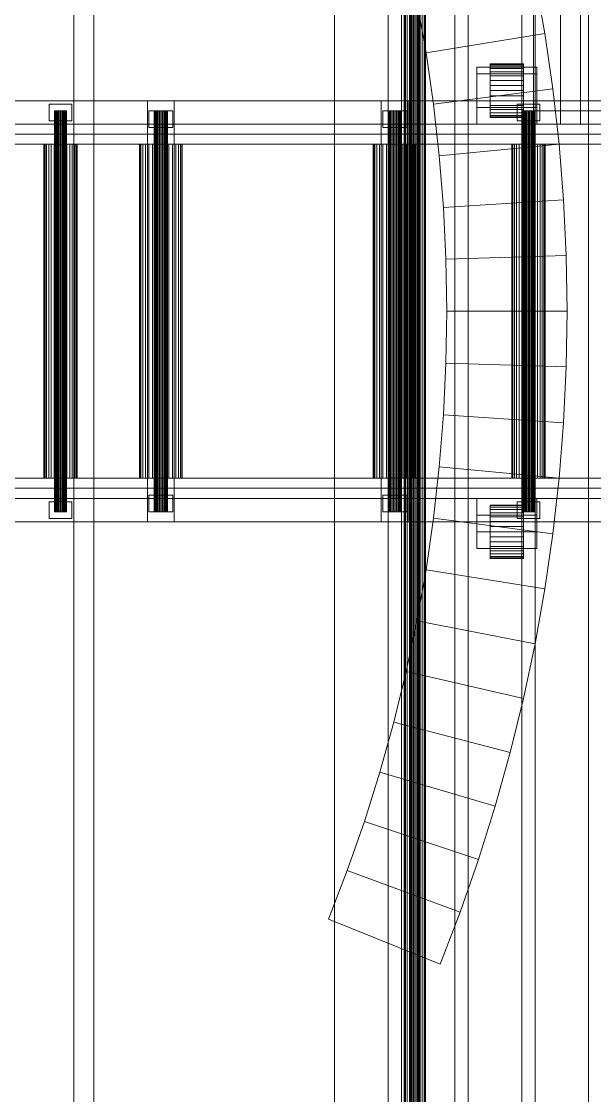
# Model space of a CAD drawing. Header units: millimetres. Extents: x -2500 to 58855, y -53268 to 6837.
# Drawn here: x 39009 to 39866, y -19173 to -17567 of the extents above; entities that cross this region are included whole.
import ezdxf

# ---------------------------------------------------------------- set-up
doc = ezdxf.new("R2010")
doc.units = ezdxf.units.MM
doc.layers.add('superior_secador', color=7, linetype='Continuous', lineweight=0)

msp = doc.modelspace()

# ---------------------------------------------------------------- linework, layer by layer
at = {"layer": 'superior_secador'}
for p, q in [((39477.116, -19700), (39477.116, -16300)), ((39557.116, -16300), (39557.116, -19700)), ((39577.116, -19700), (39577.116, -16300)), ((39657.116, -16300), (39657.116, -19700)), ((39677.116, -19700), (39677.116, -16300)), ((39757.116, -16300), (39757.116, -19700)), ((39777.116, -19700), (39777.116, -16300)), ((39857.116, -16300), (39857.116, -19700)), ((39117.116, -16625), (39117.116, -19375)), ((39589.116, -16680), (39589.116, -19320)), ((39589.388, -16680), (39589.388, -19320)), ((39590.188, -16680), (39590.188, -19320)), ((39591.459, -16680), (39591.459, -19320)), ((39593.116, -16680), (39593.116, -19320)), ((39595.045, -16680), (39595.045, -19320)), ((39597.116, -16680), (39597.116, -19320)), ((39599.186, -16680), (39599.186, -19320)), ((39601.116, -16680), (39601.116, -19320)), ((39602.773, -16680), (39602.773, -19320)), ((39604.044, -16680), (39604.044, -19320)), ((39604.843, -16680), (39604.843, -19320)), ((39605.116, -19320), (39605.116, -16680)), ((39087.116, -19250), (39087.116, -16750)), ((39117.116, -16750), (39117.116, -19250)), ((39581.116, -16750), (39581.116, -19250)), ((39581.661, -16750), (39581.661, -19250)), ((39583.259, -16750), (39583.259, -19250)), ((39585.802, -16750), (39585.802, -19250)), ((39589.116, -16750), (39589.116, -19250)), ((39592.975, -16750), (39592.975, -19250)), ((39597.116, -16750), (39597.116, -19250)), ((39601.257, -16750), (39601.257, -19250)), ((39605.116, -16750), (39605.116, -19250)), ((39608.43, -16750), (39608.43, -19250)), ((39610.972, -16750), (39610.972, -19250)), ((39612.571, -16750), (39612.571, -19250)), ((39613.116, -19250), (39613.116, -16750)), ((39775.002, -17700), (39775.002, -17370)), ((39815.002, -17720), (39815.002, -17370)), ((39845.002, -17370), (39845.002, -17720)), ((39791.697, -17584.546), (39777.088, -17502.392)), ((39600.395, -17536.737), (39613.996, -17613.221)), ((39791.697, -17584.546), (39613.996, -17613.221)), ((39803.67, -17667.125), (39791.697, -17584.546)), ((39613.996, -17613.221), (39625.143, -17690.101)), ((39690.002, -17720), (39690.002, -17635)), ((39690.002, -17635), (39780.002, -17635)), ((39710.002, -17630.769), (39710.002, -17630)), ((39760.002, -17630), (39710.002, -17630)), ((39710.002, -17630.769), (39710.002, -17633.045)), ((39710.002, -17630.769), (39760.002, -17630.769)), ((39710.002, -17633.045), (39710.002, -17636.741)), ((39710.002, -17633.045), (39760.002, -17633.045)), ((39710.002, -17636.741), (39710.002, -17641.716)), ((39710.002, -17636.741), (39760.002, -17636.741)), ((39710.002, -17641.716), (39710.002, -17647.777)), ((39710.002, -17641.716), (39760.002, -17641.716)), ((39760.002, -17630), (39760.002, -17630.769)), ((39760.002, -17630.769), (39760.002, -17633.045)), ((39760.002, -17633.045), (39760.002, -17636.741)), ((39760.002, -17636.741), (39760.002, -17641.716)), ((39760.002, -17641.716), (39760.002, -17647.777)), ((39780.002, -17635), (39780.002, -17720)), ((39690.002, -17695), (39690.002, -17645)), ((39690.002, -17645), (39780.002, -17645)), ((39710.002, -17647.777), (39710.002, -17654.693)), ((39710.002, -17647.777), (39760.002, -17647.777)), ((39710.002, -17654.693), (39710.002, -17662.196)), ((39710.002, -17654.693), (39760.002, -17654.693)), ((39760.002, -17647.777), (39760.002, -17654.693)), ((39760.002, -17654.693), (39760.002, -17662.196)), ((39780.002, -17645), (39780.002, -17695)), ((39803.67, -17667.125), (39625.143, -17690.101)), ((39710.002, -17662.196), (39710.002, -17670)), ((39710.002, -17662.196), (39760.002, -17662.196)), ((39710.002, -17670), (39710.002, -17677.804)), ((39710.002, -17670), (39760.002, -17670)), ((39760.002, -17662.196), (39760.002, -17670)), ((39760.002, -17670), (39760.002, -17677.804)), ((39812.996, -17750.045), (39803.67, -17667.125)), ((37617.116, -17685), (40285.002, -17685)), ((39050.116, -17715), (39050.116, -17690)), ((39050.116, -17690), (39084.116, -17690)), ((39084.116, -17690), (39084.116, -17715)), ((39197.116, -18315), (39197.116, -17685)), ((39197.116, -17685), (39237.116, -17685)), ((39237.116, -17685), (39237.116, -18315)), ((39547.116, -18315), (39547.116, -17685)), ((39547.116, -17685), (39587.116, -17685)), ((39587.116, -17685), (39587.116, -18315)), ((39625.143, -17690.101), (39633.824, -17767.297)), ((39710.002, -17677.804), (39710.002, -17685.307)), ((39710.002, -17677.804), (39760.002, -17677.804)), ((39710.002, -17685.307), (39710.002, -17692.223)), ((39710.002, -17685.307), (39760.002, -17685.307)), ((39710.002, -17692.223), (39710.002, -17698.284)), ((39710.002, -17692.223), (39760.002, -17692.223)), ((39750.116, -17715), (39750.116, -17690)), ((39750.116, -17690), (39784.116, -17690)), ((39760.002, -17677.804), (39760.002, -17685.307)), ((39760.002, -17685.307), (39760.002, -17692.223)), ((39760.002, -17692.223), (39760.002, -17698.284)), ((39784.116, -17690), (39784.116, -17715)), ((39058.289, -17700), (39058.116, -17700)), ((39058.116, -17700), (39058.116, -18300)), ((39058.801, -17700), (39058.289, -17700)), ((39058.289, -17700), (39058.289, -18300)), ((39059.633, -17700), (39058.801, -17700)), ((39058.801, -17700), (39058.801, -18300)), ((39060.752, -17700), (39059.633, -17700)), ((39059.633, -17700), (39059.633, -18300)), ((39062.116, -17700), (39060.752, -17700)), ((39060.752, -17700), (39060.752, -18300)), ((39063.672, -17700), (39062.116, -17700)), ((39062.116, -17700), (39062.116, -18300)), ((39065.36, -17700), (39063.672, -17700)), ((39063.672, -17700), (39063.672, -18300)), ((39067.116, -17700), (39065.36, -17700)), ((39065.36, -17700), (39065.36, -18300)), ((39068.872, -17700), (39067.116, -17700)), ((39067.116, -17700), (39067.116, -18300)), ((39070.56, -17700), (39068.872, -17700)), ((39068.872, -17700), (39068.872, -18300)), ((39072.116, -17700), (39070.56, -17700)), ((39070.56, -17700), (39070.56, -18300)), ((39073.48, -17700), (39072.116, -17700)), ((39072.116, -17700), (39072.116, -18300)), ((39074.599, -17700), (39073.48, -17700)), ((39073.48, -17700), (39073.48, -18300)), ((39075.431, -17700), (39074.599, -17700)), ((39074.599, -17700), (39074.599, -18300)), ((39075.943, -17700), (39075.431, -17700)), ((39075.431, -17700), (39075.431, -18300)), ((39075.943, -17700), (39076.116, -17700)), ((39075.943, -17700), (39075.943, -18300)), ((39076.116, -18300), (39076.116, -17700)), ((39199.116, -17725), (39199.116, -17700)), ((39199.116, -17700), (39235.116, -17700)), ((39207.308, -17700), (39207.116, -17700)), ((39207.116, -17700), (39207.116, -18300)), ((39207.877, -17700), (39207.308, -17700)), ((39207.308, -17700), (39207.308, -18300)), ((39208.801, -17700), (39207.877, -17700)), ((39207.877, -17700), (39207.877, -18300)), ((39210.045, -17700), (39208.801, -17700)), ((39208.801, -17700), (39208.801, -18300)), ((39211.56, -17700), (39210.045, -17700)), ((39210.045, -17700), (39210.045, -18300)), ((39213.289, -17700), (39211.56, -17700)), ((39211.56, -17700), (39211.56, -18300)), ((39215.165, -17700), (39213.289, -17700)), ((39213.289, -17700), (39213.289, -18300)), ((39217.116, -17700), (39215.165, -17700)), ((39215.165, -17700), (39215.165, -18300)), ((39219.067, -17700), (39217.116, -17700)), ((39217.116, -17700), (39217.116, -18300)), ((39220.943, -17700), (39219.067, -17700)), ((39219.067, -17700), (39219.067, -18300)), ((39222.672, -17700), (39220.943, -17700)), ((39220.943, -17700), (39220.943, -18300)), ((39224.187, -17700), (39222.672, -17700)), ((39222.672, -17700), (39222.672, -18300)), ((39225.431, -17700), (39224.187, -17700)), ((39224.187, -17700), (39224.187, -18300)), ((39226.355, -17700), (39225.431, -17700)), ((39225.431, -17700), (39225.431, -18300)), ((39226.924, -17700), (39226.355, -17700)), ((39226.355, -17700), (39226.355, -18300)), ((39226.924, -17700), (39227.116, -17700)), ((39226.924, -17700), (39226.924, -18300)), ((39227.116, -18300), (39227.116, -17700)), ((39235.116, -17700), (39235.116, -17725)), ((39549.116, -17725), (39549.116, -17700)), ((39549.116, -17700), (39585.116, -17700)), ((39557.308, -17700), (39557.116, -17700)), ((39557.116, -17700), (39557.116, -18300)), ((39557.877, -17700), (39557.308, -17700)), ((39557.308, -17700), (39557.308, -18300)), ((39558.801, -17700), (39557.877, -17700)), ((39557.877, -17700), (39557.877, -18300)), ((39560.045, -17700), (39558.801, -17700)), ((39558.801, -17700), (39558.801, -18300)), ((39561.56, -17700), (39560.045, -17700)), ((39560.045, -17700), (39560.045, -18300)), ((39563.289, -17700), (39561.56, -17700)), ((39561.56, -17700), (39561.56, -18300)), ((39565.165, -17700), (39563.289, -17700)), ((39563.289, -17700), (39563.289, -18300)), ((39567.116, -17700), (39565.165, -17700)), ((39565.165, -17700), (39565.165, -18300)), ((39569.067, -17700), (39567.116, -17700)), ((39567.116, -17700), (39567.116, -18300)), ((39570.943, -17700), (39569.067, -17700)), ((39569.067, -17700), (39569.067, -18300)), ((39572.672, -17700), (39570.943, -17700)), ((39570.943, -17700), (39570.943, -18300)), ((39574.187, -17700), (39572.672, -17700)), ((39572.672, -17700), (39572.672, -18300)), ((39575.431, -17700), (39574.187, -17700)), ((39574.187, -17700), (39574.187, -18300)), ((39576.355, -17700), (39575.431, -17700)), ((39575.431, -17700), (39575.431, -18300)), ((39576.924, -17700), (39576.355, -17700)), ((39576.355, -17700), (39576.355, -18300)), ((39576.924, -17700), (39577.116, -17700)), ((39576.924, -17700), (39576.924, -18300)), ((39577.116, -18300), (39577.116, -17700)), ((39585.116, -17700), (39585.116, -17725)), ((39780.002, -17695), (39690.002, -17695)), ((39710.002, -17698.284), (39710.002, -17703.259)), ((39710.002, -17698.284), (39760.002, -17698.284)), ((39710.002, -17703.259), (39710.002, -17706.955)), ((39710.002, -17703.259), (39760.002, -17703.259)), ((39710.002, -17706.955), (39710.002, -17709.231)), ((39710.002, -17706.955), (39760.002, -17706.955)), ((39758.289, -17700), (39758.116, -17700)), ((39758.116, -17700), (39758.116, -18300)), ((39758.801, -17700), (39758.289, -17700)), ((39758.289, -17700), (39758.289, -18300)), ((39759.633, -17700), (39758.801, -17700)), ((39758.801, -17700), (39758.801, -18300)), ((39760.752, -17700), (39759.633, -17700)), ((39759.633, -17700), (39759.633, -18300)), ((39760.002, -17698.284), (39760.002, -17703.259)), ((39760.002, -17703.259), (39760.002, -17706.955)), ((39760.002, -17706.955), (39760.002, -17709.231)), ((39762.116, -17700), (39760.752, -17700)), ((39760.752, -17700), (39760.752, -18300)), ((39763.672, -17700), (39762.116, -17700)), ((39762.116, -17700), (39762.116, -18300)), ((39765.36, -17700), (39763.672, -17700)), ((39763.672, -17700), (39763.672, -18300)), ((39767.116, -17700), (39765.36, -17700)), ((39765.36, -17700), (39765.36, -18300)), ((39768.872, -17700), (39767.116, -17700)), ((39767.116, -17700), (39767.116, -18300)), ((39770.56, -17700), (39768.872, -17700)), ((39768.872, -17700), (39768.872, -18300)), ((39772.116, -17700), (39770.56, -17700)), ((39770.56, -17700), (39770.56, -18300)), ((39773.48, -17700), (39772.116, -17700)), ((39772.116, -17700), (39772.116, -18300)), ((39774.599, -17700), (39773.48, -17700)), ((39773.48, -17700), (39773.48, -18300)), ((39775.431, -17700), (39774.599, -17700)), ((39774.599, -17700), (39774.599, -18300)), ((40225.002, -17700), (39775.002, -17700)), ((39775.943, -17700), (39775.431, -17700)), ((39775.431, -17700), (39775.431, -18300)), ((39775.943, -17700), (39776.116, -17700)), ((39775.943, -17700), (39775.943, -18300)), ((39776.116, -18300), (39776.116, -17700)), ((37267.116, -17720), (40135.002, -17720)), ((40285.002, -17720), (37617.116, -17720)), ((39084.116, -17715), (39050.116, -17715)), ((39235.116, -17725), (39199.116, -17725)), ((39585.116, -17725), (39549.116, -17725)), ((39780.002, -17720), (39690.002, -17720)), ((39710.002, -17709.231), (39710.002, -17710)), ((39710.002, -17709.231), (39760.002, -17709.231)), ((39710.002, -17710), (39760.002, -17710)), ((39784.116, -17715), (39750.116, -17715)), ((39760.002, -17709.231), (39760.002, -17710)), ((39845.002, -17720), (39815.002, -17720)), ((40135.002, -17735), (37267.116, -17735)), ((37217.116, -17750), (40185.002, -17750)), ((39042.596, -17750), (39042.116, -17750)), ((39042.116, -17750), (39042.116, -18250)), ((39044.019, -17750), (39042.596, -17750)), ((39042.596, -17750), (39042.596, -18250)), ((39046.329, -17750), (39044.019, -17750)), ((39044.019, -17750), (39044.019, -18250)), ((39049.438, -17750), (39046.329, -17750)), ((39046.329, -17750), (39046.329, -18250)), ((39053.227, -17750), (39049.438, -17750)), ((39049.438, -17750), (39049.438, -18250)), ((39057.549, -17750), (39053.227, -17750)), ((39053.227, -17750), (39053.227, -18250)), ((39062.239, -17750), (39057.549, -17750)), ((39057.549, -17750), (39057.549, -18250)), ((39067.116, -17750), (39062.239, -17750)), ((39062.239, -17750), (39062.239, -18250)), ((39071.993, -17750), (39067.116, -17750)), ((39067.116, -17750), (39067.116, -18250)), ((39076.683, -17750), (39071.993, -17750)), ((39071.993, -17750), (39071.993, -18250)), ((39081.005, -17750), (39076.683, -17750)), ((39076.683, -17750), (39076.683, -18250)), ((39084.794, -17750), (39081.005, -17750)), ((39081.005, -17750), (39081.005, -18250)), ((39087.903, -17750), (39084.794, -17750)), ((39084.794, -17750), (39084.794, -18250)), ((39090.213, -17750), (39087.903, -17750)), ((39087.903, -17750), (39087.903, -18250)), ((39091.635, -17750), (39090.213, -17750)), ((39090.213, -17750), (39090.213, -18250)), ((39091.635, -17750), (39092.116, -17750)), ((39091.635, -17750), (39091.635, -18250)), ((39092.116, -18250), (39092.116, -17750)), ((39185.731, -17750), (39185.116, -17750)), ((39185.116, -17750), (39185.116, -18250)), ((39187.552, -17750), (39185.731, -17750)), ((39185.731, -17750), (39185.731, -18250)), ((39190.509, -17750), (39187.552, -17750)), ((39187.552, -17750), (39187.552, -18250)), ((39194.488, -17750), (39190.509, -17750)), ((39190.509, -17750), (39190.509, -18250)), ((39199.338, -17750), (39194.488, -17750)), ((39194.488, -17750), (39194.488, -18250)), ((39204.87, -17750), (39199.338, -17750)), ((39199.338, -17750), (39199.338, -18250)), ((39210.873, -17750), (39204.87, -17750)), ((39204.87, -17750), (39204.87, -18250)), ((39217.116, -17750), (39210.873, -17750)), ((39210.873, -17750), (39210.873, -18250)), ((39223.359, -17750), (39217.116, -17750)), ((39217.116, -17750), (39217.116, -18250)), ((39229.362, -17750), (39223.359, -17750)), ((39223.359, -17750), (39223.359, -18250)), ((39234.894, -17750), (39229.362, -17750)), ((39229.362, -17750), (39229.362, -18250)), ((39239.743, -17750), (39234.894, -17750)), ((39234.894, -17750), (39234.894, -18250)), ((39243.723, -17750), (39239.743, -17750)), ((39239.743, -17750), (39239.743, -18250)), ((39246.68, -17750), (39243.723, -17750)), ((39243.723, -17750), (39243.723, -18250)), ((39248.501, -17750), (39246.68, -17750)), ((39246.68, -17750), (39246.68, -18250)), ((39248.501, -17750), (39249.116, -17750)), ((39248.501, -17750), (39248.501, -18250)), ((39249.116, -18250), (39249.116, -17750)), ((39535.731, -17750), (39535.116, -17750)), ((39535.116, -17750), (39535.116, -18250)), ((39537.552, -17750), (39535.731, -17750)), ((39535.731, -17750), (39535.731, -18250)), ((39540.509, -17750), (39537.552, -17750)), ((39537.552, -17750), (39537.552, -18250)), ((39544.488, -17750), (39540.509, -17750)), ((39540.509, -17750), (39540.509, -18250)), ((39549.338, -17750), (39544.488, -17750)), ((39544.488, -17750), (39544.488, -18250)), ((39554.87, -17750), (39549.338, -17750)), ((39549.338, -17750), (39549.338, -18250)), ((39560.873, -17750), (39554.87, -17750)), ((39554.87, -17750), (39554.87, -18250)), ((39567.116, -17750), (39560.873, -17750)), ((39560.873, -17750), (39560.873, -18250)), ((39573.359, -17750), (39567.116, -17750)), ((39567.116, -17750), (39567.116, -18250)), ((39579.362, -17750), (39573.359, -17750)), ((39573.359, -17750), (39573.359, -18250)), ((39584.894, -17750), (39579.362, -17750)), ((39579.362, -17750), (39579.362, -18250)), ((39589.743, -17750), (39584.894, -17750)), ((39584.894, -17750), (39584.894, -18250)), ((39593.723, -17750), (39589.743, -17750)), ((39589.743, -17750), (39589.743, -18250)), ((39596.68, -17750), (39593.723, -17750)), ((39593.723, -17750), (39593.723, -18250)), ((39598.501, -17750), (39596.68, -17750)), ((39596.68, -17750), (39596.68, -18250)), ((39598.501, -17750), (39599.116, -17750)), ((39598.501, -17750), (39598.501, -18250)), ((39599.116, -18250), (39599.116, -17750)), ((39812.996, -17750.045), (39633.824, -17767.297)), ((39742.596, -17750), (39742.116, -17750)), ((39742.116, -17750), (39742.116, -18250)), ((39744.019, -17750), (39742.596, -17750)), ((39742.596, -17750), (39742.596, -18250)), ((39746.329, -17750), (39744.019, -17750)), ((39744.019, -17750), (39744.019, -18250)), ((39749.438, -17750), (39746.329, -17750)), ((39746.329, -17750), (39746.329, -18250)), ((39753.227, -17750), (39749.438, -17750)), ((39749.438, -17750), (39749.438, -18250)), ((39757.549, -17750), (39753.227, -17750)), ((39753.227, -17750), (39753.227, -18250)), ((39762.239, -17750), (39757.549, -17750)), ((39757.549, -17750), (39757.549, -18250)), ((39767.116, -17750), (39762.239, -17750)), ((39762.239, -17750), (39762.239, -18250)), ((39771.993, -17750), (39767.116, -17750)), ((39767.116, -17750), (39767.116, -18250)), ((39776.683, -17750), (39771.993, -17750)), ((39771.993, -17750), (39771.993, -18250)), ((39781.005, -17750), (39776.683, -17750)), ((39776.683, -17750), (39776.683, -18250)), ((39784.794, -17750), (39781.005, -17750)), ((39781.005, -17750), (39781.005, -18250)), ((39787.903, -17750), (39784.794, -17750)), ((39784.794, -17750), (39784.794, -18250)), ((39790.213, -17750), (39787.903, -17750)), ((39787.903, -17750), (39787.903, -18250)), ((39791.635, -17750), (39790.213, -17750)), ((39790.213, -17750), (39790.213, -18250)), ((39791.635, -17750), (39792.116, -17750)), ((39791.635, -17750), (39791.635, -18250)), ((39792.116, -18250), (39792.116, -17750)), ((39819.664, -17833.221), (39812.996, -17750.045)), ((39633.824, -17767.297), (39640.032, -17844.732)), ((39819.664, -17833.221), (39640.032, -17844.732)), ((39823.667, -17916.568), (39819.664, -17833.221)), ((39640.032, -17844.732), (39643.759, -17922.326)), ((39823.667, -17916.568), (39643.759, -17922.326)), ((39825.002, -18000), (39823.667, -17916.568)), ((39643.759, -17922.326), (39645.002, -18000)), ((39645.002, -18000), (39643.759, -18077.674)), ((39825.002, -18000), (39645.002, -18000)), ((39823.667, -18083.432), (39825.002, -18000)), ((39643.759, -18077.674), (39640.032, -18155.268)), ((39823.667, -18083.432), (39643.759, -18077.674)), ((39819.664, -18166.779), (39823.667, -18083.432)), ((39640.032, -18155.268), (39633.824, -18232.703)), ((39819.664, -18166.779), (39640.032, -18155.268)), ((39812.996, -18249.955), (39819.664, -18166.779)), ((39633.824, -18232.703), (39625.143, -18309.899)), ((39812.996, -18249.955), (39633.824, -18232.703)), ((40185.002, -18250), (37217.116, -18250)), ((39042.596, -18250), (39042.116, -18250)), ((39044.019, -18250), (39042.596, -18250)), ((39046.329, -18250), (39044.019, -18250)), ((39049.438, -18250), (39046.329, -18250)), ((39053.227, -18250), (39049.438, -18250)), ((39057.549, -18250), (39053.227, -18250)), ((39062.239, -18250), (39057.549, -18250)), ((39067.116, -18250), (39062.239, -18250)), ((39071.993, -18250), (39067.116, -18250)), ((39076.683, -18250), (39071.993, -18250)), ((39081.005, -18250), (39076.683, -18250)), ((39084.794, -18250), (39081.005, -18250)), ((39087.903, -18250), (39084.794, -18250)), ((39090.213, -18250), (39087.903, -18250)), ((39091.635, -18250), (39090.213, -18250)), ((39092.116, -18250), (39091.635, -18250)), ((39185.731, -18250), (39185.116, -18250)), ((39187.552, -18250), (39185.731, -18250)), ((39190.509, -18250), (39187.552, -18250)), ((39194.488, -18250), (39190.509, -18250)), ((39199.338, -18250), (39194.488, -18250)), ((39204.87, -18250), (39199.338, -18250)), ((39210.873, -18250), (39204.87, -18250)), ((39217.116, -18250), (39210.873, -18250)), ((39223.359, -18250), (39217.116, -18250)), ((39229.362, -18250), (39223.359, -18250)), ((39234.894, -18250), (39229.362, -18250)), ((39239.743, -18250), (39234.894, -18250)), ((39243.723, -18250), (39239.743, -18250)), ((39246.68, -18250), (39243.723, -18250)), ((39248.501, -18250), (39246.68, -18250)), ((39249.116, -18250), (39248.501, -18250)), ((39535.731, -18250), (39535.116, -18250)), ((39537.552, -18250), (39535.731, -18250)), ((39540.509, -18250), (39537.552, -18250)), ((39544.488, -18250), (39540.509, -18250)), ((39549.338, -18250), (39544.488, -18250)), ((39554.87, -18250), (39549.338, -18250)), ((39560.873, -18250), (39554.87, -18250)), ((39567.116, -18250), (39560.873, -18250)), ((39573.359, -18250), (39567.116, -18250)), ((39579.362, -18250), (39573.359, -18250)), ((39584.894, -18250), (39579.362, -18250)), ((39589.743, -18250), (39584.894, -18250)), ((39593.723, -18250), (39589.743, -18250)), ((39596.68, -18250), (39593.723, -18250)), ((39598.501, -18250), (39596.68, -18250)), ((39599.116, -18250), (39598.501, -18250)), ((39742.596, -18250), (39742.116, -18250)), ((39744.019, -18250), (39742.596, -18250)), ((39746.329, -18250), (39744.019, -18250)), ((39749.438, -18250), (39746.329, -18250)), ((39753.227, -18250), (39749.438, -18250)), ((39757.549, -18250), (39753.227, -18250)), ((39762.239, -18250), (39757.549, -18250)), ((39767.116, -18250), (39762.239, -18250)), ((39771.993, -18250), (39767.116, -18250)), ((39776.683, -18250), (39771.993, -18250)), ((39781.005, -18250), (39776.683, -18250)), ((39784.794, -18250), (39781.005, -18250)), ((39787.903, -18250), (39784.794, -18250)), ((39790.213, -18250), (39787.903, -18250)), ((39791.635, -18250), (39790.213, -18250)), ((39792.116, -18250), (39791.635, -18250)), ((39803.67, -18332.875), (39812.996, -18249.955)), ((37267.116, -18265), (40135.002, -18265)), ((40135.002, -18280), (37267.116, -18280)), ((37617.116, -18280), (40285.002, -18280)), ((39050.116, -18310), (39050.116, -18285)), ((39050.116, -18285), (39084.116, -18285)), ((39084.116, -18285), (39084.116, -18310)), ((39199.116, -18300), (39199.116, -18275)), ((39199.116, -18275), (39235.116, -18275)), ((39235.116, -18275), (39235.116, -18300)), ((39549.116, -18300), (39549.116, -18275)), ((39549.116, -18275), (39585.116, -18275)), ((39585.116, -18275), (39585.116, -18300)), ((39690.002, -18330), (39690.002, -18280)), ((39690.002, -18280), (39780.002, -18280)), ((39750.116, -18310), (39750.116, -18285)), ((39750.116, -18285), (39784.116, -18285)), ((39780.002, -18280), (39780.002, -18330)), ((39784.116, -18285), (39784.116, -18310)), ((39058.289, -18300), (39058.116, -18300)), ((39058.801, -18300), (39058.289, -18300)), ((39059.633, -18300), (39058.801, -18300)), ((39060.752, -18300), (39059.633, -18300)), ((39062.116, -18300), (39060.752, -18300)), ((39063.672, -18300), (39062.116, -18300)), ((39065.36, -18300), (39063.672, -18300)), ((39067.116, -18300), (39065.36, -18300)), ((39068.872, -18300), (39067.116, -18300)), ((39070.56, -18300), (39068.872, -18300)), ((39072.116, -18300), (39070.56, -18300)), ((39073.48, -18300), (39072.116, -18300)), ((39074.599, -18300), (39073.48, -18300)), ((39075.431, -18300), (39074.599, -18300)), ((39075.943, -18300), (39075.431, -18300)), ((39076.116, -18300), (39075.943, -18300)), ((39235.116, -18300), (39199.116, -18300)), ((39207.308, -18300), (39207.116, -18300)), ((39207.877, -18300), (39207.308, -18300)), ((39208.801, -18300), (39207.877, -18300)), ((39210.045, -18300), (39208.801, -18300)), ((39211.56, -18300), (39210.045, -18300)), ((39213.289, -18300), (39211.56, -18300)), ((39215.165, -18300), (39213.289, -18300)), ((39217.116, -18300), (39215.165, -18300)), ((39219.067, -18300), (39217.116, -18300)), ((39220.943, -18300), (39219.067, -18300)), ((39222.672, -18300), (39220.943, -18300)), ((39224.187, -18300), (39222.672, -18300)), ((39225.431, -18300), (39224.187, -18300)), ((39226.355, -18300), (39225.431, -18300)), ((39226.924, -18300), (39226.355, -18300)), ((39227.116, -18300), (39226.924, -18300)), ((39585.116, -18300), (39549.116, -18300)), ((39557.308, -18300), (39557.116, -18300)), ((39557.877, -18300), (39557.308, -18300)), ((39558.801, -18300), (39557.877, -18300)), ((39560.045, -18300), (39558.801, -18300)), ((39561.56, -18300), (39560.045, -18300)), ((39563.289, -18300), (39561.56, -18300)), ((39565.165, -18300), (39563.289, -18300)), ((39567.116, -18300), (39565.165, -18300)), ((39569.067, -18300), (39567.116, -18300)), ((39570.943, -18300), (39569.067, -18300)), ((39572.672, -18300), (39570.943, -18300)), ((39574.187, -18300), (39572.672, -18300)), ((39575.431, -18300), (39574.187, -18300)), ((39576.355, -18300), (39575.431, -18300)), ((39576.924, -18300), (39576.355, -18300)), ((39577.116, -18300), (39576.924, -18300)), ((39710.002, -18290.769), (39710.002, -18290)), ((39760.002, -18290), (39710.002, -18290)), ((39710.002, -18290.769), (39710.002, -18293.045)), ((39710.002, -18290.769), (39760.002, -18290.769)), ((39710.002, -18293.045), (39710.002, -18296.741)), ((39710.002, -18293.045), (39760.002, -18293.045)), ((39710.002, -18296.741), (39710.002, -18301.716)), ((39710.002, -18296.741), (39760.002, -18296.741)), ((39710.002, -18301.716), (39710.002, -18307.777)), ((39710.002, -18301.716), (39760.002, -18301.716)), ((39758.289, -18300), (39758.116, -18300)), ((39758.801, -18300), (39758.289, -18300)), ((39759.633, -18300), (39758.801, -18300)), ((39760.752, -18300), (39759.633, -18300)), ((39760.002, -18290), (39760.002, -18290.769)), ((39760.002, -18290.769), (39760.002, -18293.045)), ((39760.002, -18293.045), (39760.002, -18296.741)), ((39760.002, -18296.741), (39760.002, -18301.716)), ((39760.002, -18301.716), (39760.002, -18307.777)), ((39762.116, -18300), (39760.752, -18300)), ((39763.672, -18300), (39762.116, -18300)), ((39765.36, -18300), (39763.672, -18300)), ((39767.116, -18300), (39765.36, -18300)), ((39768.872, -18300), (39767.116, -18300)), ((39770.56, -18300), (39768.872, -18300)), ((39772.116, -18300), (39770.56, -18300)), ((39773.48, -18300), (39772.116, -18300)), ((39774.599, -18300), (39773.48, -18300)), ((39775.431, -18300), (39774.599, -18300)), ((39775.943, -18300), (39775.431, -18300)), ((39776.116, -18300), (39775.943, -18300)), ((40285.002, -18315), (37617.116, -18315)), ((39084.116, -18310), (39050.116, -18310)), ((39237.116, -18315), (39197.116, -18315)), ((39587.116, -18315), (39547.116, -18315)), ((39625.143, -18309.899), (39613.996, -18386.779)), ((39803.67, -18332.875), (39625.143, -18309.899)), ((39690.002, -18355), (39690.002, -18305)), ((39690.002, -18305), (39780.002, -18305)), ((39710.002, -18307.777), (39710.002, -18314.693)), ((39710.002, -18307.777), (39760.002, -18307.777)), ((39710.002, -18314.693), (39710.002, -18322.196)), ((39710.002, -18314.693), (39760.002, -18314.693)), ((39784.116, -18310), (39750.116, -18310)), ((39760.002, -18307.777), (39760.002, -18314.693)), ((39760.002, -18314.693), (39760.002, -18322.196)), ((39780.002, -18305), (39780.002, -18355)), ((39780.002, -18330), (39690.002, -18330)), ((39710.002, -18322.196), (39710.002, -18330)), ((39710.002, -18322.196), (39760.002, -18322.196)), ((39710.002, -18330), (39710.002, -18337.804)), ((39710.002, -18330), (39760.002, -18330)), ((39760.002, -18322.196), (39760.002, -18330)), ((39760.002, -18330), (39760.002, -18337.804)), ((39791.697, -18415.454), (39803.67, -18332.875)), ((39710.002, -18337.804), (39710.002, -18345.307)), ((39710.002, -18337.804), (39760.002, -18337.804)), ((39710.002, -18345.307), (39710.002, -18352.223)), ((39710.002, -18345.307), (39760.002, -18345.307)), ((39760.002, -18337.804), (39760.002, -18345.307)), ((39760.002, -18345.307), (39760.002, -18352.223)), ((39780.002, -18355), (39690.002, -18355)), ((39710.002, -18352.223), (39710.002, -18358.284)), ((39710.002, -18352.223), (39760.002, -18352.223)), ((39710.002, -18358.284), (39710.002, -18363.259)), ((39710.002, -18358.284), (39760.002, -18358.284)), ((39710.002, -18363.259), (39710.002, -18366.955)), ((39710.002, -18363.259), (39760.002, -18363.259)), ((39710.002, -18366.955), (39710.002, -18369.231)), ((39710.002, -18366.955), (39760.002, -18366.955)), ((39760.002, -18352.223), (39760.002, -18358.284)), ((39760.002, -18358.284), (39760.002, -18363.259)), ((39760.002, -18363.259), (39760.002, -18366.955)), ((39760.002, -18366.955), (39760.002, -18369.231)), ((39710.002, -18369.231), (39710.002, -18370)), ((39710.002, -18369.231), (39760.002, -18369.231)), ((39710.002, -18370), (39760.002, -18370)), ((39760.002, -18369.231), (39760.002, -18370)), ((39613.996, -18386.779), (39600.395, -18463.263)), ((39791.697, -18415.454), (39613.996, -18386.779)), ((39777.088, -18497.608), (39791.697, -18415.454)), ((39600.395, -18463.263), (39584.354, -18539.272)), ((39777.088, -18497.608), (39600.395, -18463.263)), ((39759.858, -18579.253), (39777.088, -18497.608)), ((39584.354, -18539.272), (39565.89, -18614.729)), ((39759.858, -18579.253), (39584.354, -18539.272)), ((39740.025, -18660.304), (39759.858, -18579.253)), ((39565.89, -18614.729), (39545.021, -18689.557)), ((39740.025, -18660.304), (39565.89, -18614.729)), ((39717.609, -18740.68), (39740.025, -18660.304)), ((39545.021, -18689.557), (39521.769, -18763.679)), ((39717.609, -18740.68), (39545.021, -18689.557)), ((39692.633, -18820.297), (39717.609, -18740.68)), ((39521.769, -18763.679), (39496.157, -18837.019)), ((39692.633, -18820.297), (39521.769, -18763.679)), ((39665.122, -18899.074), (39692.633, -18820.297)), ((39496.157, -18837.019), (39468.213, -18909.502)), ((39665.122, -18899.074), (39496.157, -18837.019)), ((39468.213, -18909.502), (39635.106, -18976.931)), ((39635.106, -18976.931), (39665.122, -18899.074))]:
    msp.add_line(p, q, dxfattribs=at)

doc.saveas('drawing.dxf')
